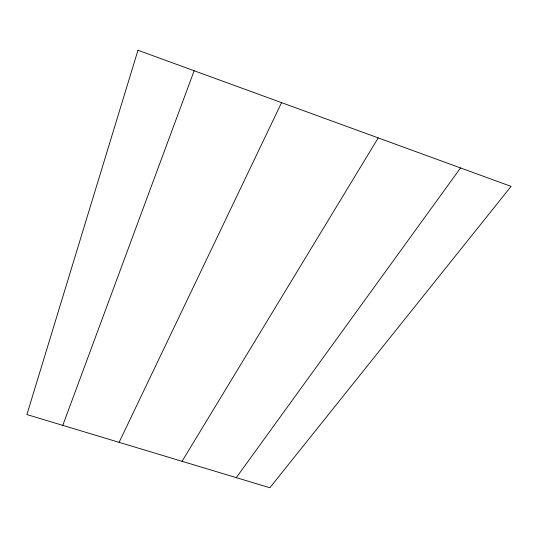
<?xml version="1.0" encoding="UTF-8"?>
<svg xmlns="http://www.w3.org/2000/svg" width="538" height="538" viewBox="0 0 538 538"><rect width="100%" height="100%" fill="white"/><g stroke="black" fill="none" stroke-linecap="round" stroke-linejoin="round"><path stroke-width="0.81" d="M62.778 425.37L194.151 70.747M119.1 442.337L281.569 102.644M182.059 461.301L378.214 137.91M236.283 477.636L460.548 167.95M137.977 50.256L26.9 414.563L269.847 487.744L511.1 186.39L137.977 50.256"/></g></svg>
